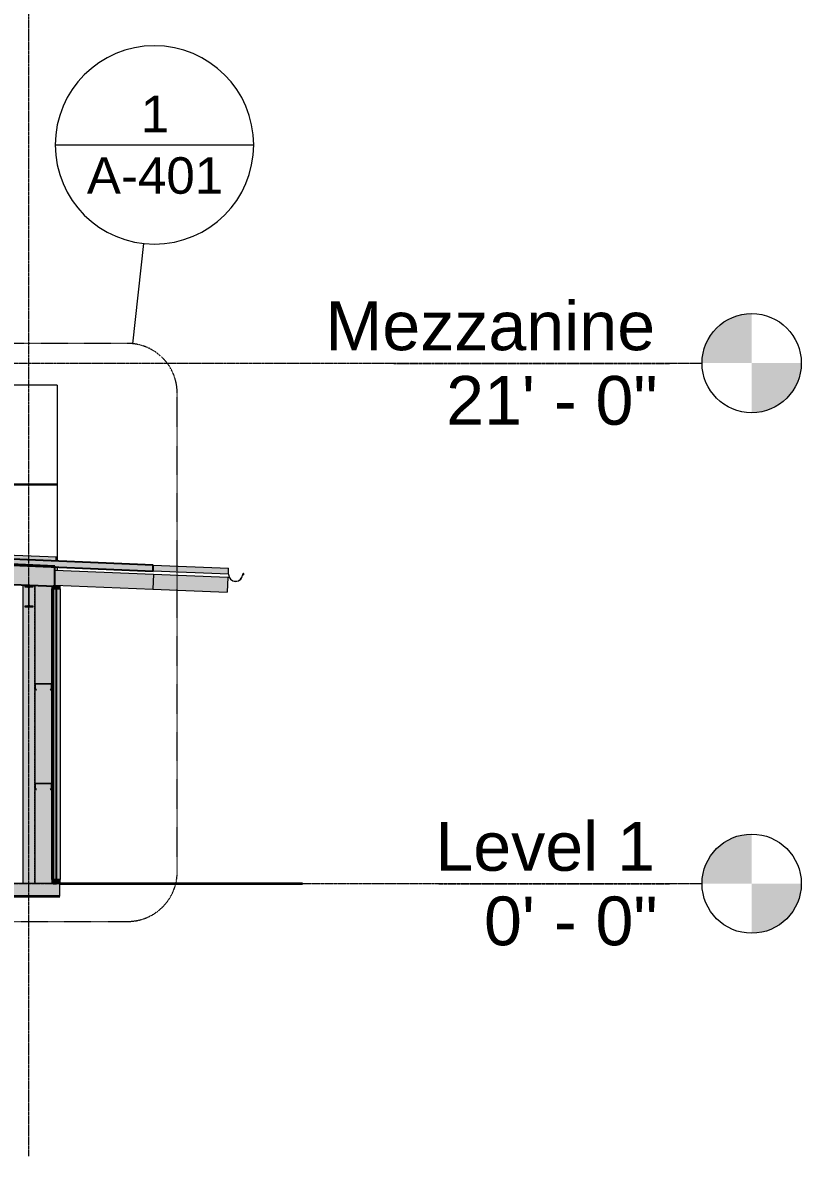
# Model space of a CAD drawing. Header units: inches. Extents: x -54880 to -186, y -265 to 853.
# Drawn here: x -9695 to -9318, y -132 to 417 of the extents above; entities that cross this region are included whole.
import ezdxf

# ---------------------------------------------------------------- set-up
doc = ezdxf.new("R2010")
doc.units = ezdxf.units.IN
doc.header["$MEASUREMENT"] = 0
for name, pattern in [('Dash Dot 3_16_', [0.3125, 0.1875, -0.0625, 0, -0.0625]), ('Grid Line 1_2_', [0.875, 0.5, -0.125, 0.125, -0.125]), ('Hidden 1_8_', [0.1875, 0.125, -0.0625])]:
    doc.linetypes.add(name, pattern=pattern)
for name, color, linetype, lineweight in [('A-ANNO-SYMB', 150, 'Continuous', 9), ('A-CLNG', 13, 'Continuous', 9), ('A-FLOR-LEVL', 51, 'Continuous', 9), ('A-GLAZ-CWMG', 51, 'Continuous', 9), ('A-ROOF', 132, 'Continuous', 9), ('A-ROOF-OTLN', 132, 'Continuous', 9), ('A-WALL', 113, 'Continuous', 9), ('A-WALL-PATT', 111, 'Continuous', 9), ('C-BLDG-PADS', 91, 'Continuous', 9), ('C-TOPO', 7, 'Continuous', 9), ('L-SITE-WALL', 31, 'Continuous', 9), ('S-BEAM', 12, 'Continuous', 9), ('S-COLS', 52, 'Continuous', 9), ('S-GRID', 1, 'Continuous', 9)]:
    doc.layers.add(name, color=color, linetype=linetype, lineweight=lineweight)
doc.styles.add('Arial', font='arial.ttf', dxfattribs={"height": 23.60479})
doc.styles.add('Arial_2', font='arial.ttf', dxfattribs={"height": 17.703593})

# ---------------------------------------------------------------- blocks, each defined once
blk = doc.blocks.new('HSS-Hollow Structural Section-Column - HSS6X6X1_4-556726-Section 6')
at = {"layer": 'S-COLS', "linetype": 'Hidden 1_8_'}
for p, q in [((-22075.41, 0), (-22075.41, 144.63)), ((-22069.87, 144.4), (-22069.87, 0))]:
    blk.add_line(p, q, dxfattribs=at)
blk = doc.blocks.new('Girt_C - 8_D-948188-Section 6')
at = {"layer": 'S-BEAM', "lineweight": 15}
for p, q in [((-22069.64, 48.37), (-22069.64, 46)), ((-22069.64, 46), (-22069.07, 45.52)), ((-22069.53, 46.05), (-22069.53, 48.37)), ((-22069, 45.6), (-22069.53, 46.05)), ((-22061.83, 48.55), (-22069.45, 48.55)), ((-22069.45, 48.45), (-22061.83, 48.45)), ((-22069.07, 45.52), (-22069, 45.6)), ((-22061.75, 46.05), (-22062.29, 45.6)), ((-22062.29, 45.6), (-22062.21, 45.52)), ((-22062.21, 45.52), (-22061.64, 46)), ((-22061.75, 48.37), (-22061.75, 46.05)), ((-22061.64, 46), (-22061.64, 48.37))]:
    blk.add_line(p, q, dxfattribs=at)
for centre, radius, start, end in [((-22069.45, 48.37), 0.188, 90, 180), ((-22069.45, 48.37), 0.0782, 90, 177.8773), ((-22061.83, 48.37), 0.188, 0, 90), ((-22061.83, 48.37), 0.0782, 3.0424, 90)]:
    blk.add_arc(centre, radius, start, end, dxfattribs=at)
blk = doc.blocks.new('Girt_C - 8_D-V303-Section 6')
at = {"layer": 'S-BEAM', "lineweight": 15}
for p, q in [((-22069.64, 96.62), (-22069.64, 94.25)), ((-22069.64, 94.25), (-22069.07, 93.77)), ((-22069.53, 94.3), (-22069.53, 96.62)), ((-22069, 93.85), (-22069.53, 94.3)), ((-22061.83, 96.8), (-22069.45, 96.8)), ((-22069.45, 96.7), (-22061.83, 96.7)), ((-22069.07, 93.77), (-22069, 93.85)), ((-22061.75, 94.3), (-22062.29, 93.85)), ((-22062.29, 93.85), (-22062.21, 93.77)), ((-22062.21, 93.77), (-22061.64, 94.25)), ((-22061.75, 96.62), (-22061.75, 94.3)), ((-22061.64, 94.25), (-22061.64, 96.62))]:
    blk.add_line(p, q, dxfattribs=at)
for centre, radius, start, end in [((-22069.45, 96.62), 0.188, 90, 180), ((-22069.45, 96.62), 0.0782, 90, 177.8773), ((-22061.83, 96.62), 0.188, 0, 90), ((-22061.83, 96.62), 0.0782, 3.0424, 90)]:
    blk.add_arc(centre, radius, start, end, dxfattribs=at)
blk = doc.blocks.new('Rectangular Mullion - Profile_Polycarbonate_Upper and left-789837-Section 6')
at = {"layer": 'A-GLAZ-CWMG'}
blk.add_hatch(color=256, dxfattribs=at).paths.add_polyline_path([(-22061.28, 140.38), (-22061.22, 140.44), (-22061.22, 143.94), (-22059.22, 143.94), (-22059.16, 144), (-22061.28, 144)], flags=0)
at = {"layer": 'A-GLAZ-CWMG', "lineweight": 13}
for p, q in [((-22059.16, 144), (-22061.28, 144)), ((-22061.28, 144), (-22061.28, 140.38)), ((-22061.22, 140.44), (-22061.22, 143.94)), ((-22061.22, 143.94), (-22059.22, 143.94)), ((-22059.22, 143.94), (-22059.22, 141.23)), ((-22059.16, 141.17), (-22059.16, 144)), ((-22061.28, 140.38), (-22060.93, 140.38)), ((-22060.99, 140.44), (-22061.22, 140.44)), ((-22060.93, 140.63), (-22060.99, 140.63)), ((-22060.99, 140.63), (-22060.99, 140.44)), ((-22060.93, 140.38), (-22060.93, 140.63)), ((-22059.22, 141.23), (-22059.28, 141.23)), ((-22059.28, 141.23), (-22059.28, 141.17)), ((-22059.28, 141.17), (-22059.16, 141.17))]:
    blk.add_line(p, q, dxfattribs=at)
blk = doc.blocks.new('Rectangular Mullion - Profile_Polycarbonate_Lower-789838-Section 6')
at = {"layer": 'A-GLAZ-CWMG'}
blk.add_hatch(color=256, dxfattribs=at).paths.add_polyline_path([(-22059.16, 0), (-22059.22, 0.06), (-22061.22, 0.06), (-22061.28, 0)], flags=0)
at = {"layer": 'A-GLAZ-CWMG', "lineweight": 13}
for p, q in [((-22060.93, 2.24), (-22061.28, 2.24)), ((-22061.28, 2.24), (-22061.28, 0)), ((-22061.28, 0), (-22059.16, 0)), ((-22061.22, 0.06), (-22061.22, 2.18)), ((-22061.22, 2.18), (-22060.99, 2.18)), ((-22059.22, 0.06), (-22061.22, 0.06)), ((-22060.99, 2.18), (-22060.99, 1.99)), ((-22060.99, 1.99), (-22060.93, 1.99)), ((-22060.93, 1.99), (-22060.93, 2.24)), ((-22059.16, 1.46), (-22059.28, 1.46)), ((-22059.28, 1.46), (-22059.28, 1.39)), ((-22059.28, 1.39), (-22059.22, 1.39)), ((-22059.22, 1.39), (-22059.22, 0.06)), ((-22059.16, 0), (-22059.16, 1.46))]:
    blk.add_line(p, q, dxfattribs=at)
blk = doc.blocks.new('Rectangular Mullion - Rectangular Mullion 1-789721-Section 6')
at = {"layer": 'A-GLAZ-CWMG'}
h = blk.add_hatch(color=256, dxfattribs=at)
h.paths.add_polyline_path([(-22061.52, 142.75), (-22061.28, 142.75), (-22061.22, 144), (-22061.52, 144)], flags=0)
h.paths.add_polyline_path([(-22059.16, 142.75), (-22057.52, 142.75), (-22057.52, 144.46), (-22060.14, 144.57), (-22060.14, 144), (-22059.16, 143.94)], flags=0)
h.paths.add_polyline_path([(-22059.35, 142.75), (-22059.22, 142.75), (-22059.22, 143.94), (-22059.35, 143.94), (-22059.35, 143.8)], flags=0)
h.paths.add_polyline_path([(-22061.22, 142.75), (-22060.93, 142.75), (-22060.93, 143.94), (-22061.22, 143.94)], flags=0)
blk.add_hatch(color=256, dxfattribs=at).paths.add_polyline_path([(-22060.93, 142.75), (-22059.35, 142.75), (-22059.35, 143.94), (-22060.93, 143.94), (-22060.93, 143.65)], flags=0)
for p, q in [((-22061.52, 144.06), (-22061.52, 142.75)), ((-22061.52, 142.75), (-22061.29, 142.75)), ((-22061.22, 142.75), (-22060.93, 142.75)), ((-22060.93, 142.75), (-22059.35, 142.75)), ((-22059.35, 142.75), (-22059.22, 142.75)), ((-22059.16, 142.75), (-22057.52, 142.75)), ((-22057.52, 142.75), (-22057.52, 144.46))]:
    blk.add_line(p, q, dxfattribs=at)
blk = doc.blocks.new('Rectangular Mullion - Rectangular Mullion 1-789722-Section 6')
at = {"layer": 'A-GLAZ-CWMG'}
h = blk.add_hatch(color=256, dxfattribs=at)
h.paths.add_polyline_path([(-22061.28, 0), (-22061.28, 2), (-22061.52, 2), (-22061.52, 0)], flags=0)
h.paths.add_polyline_path([(-22059.16, 0), (-22057.52, 0), (-22057.52, 2), (-22059.35, 2), (-22059.35, 0.06), (-22059.22, 0.06), (-22059.16, 0.06)], flags=0)
h.paths.add_polyline_path([(-22060.93, 0.06), (-22060.93, 2), (-22061.22, 2), (-22061.22, 0.06)], flags=0)
blk.add_hatch(color=256, dxfattribs=at).paths.add_polyline_path([(-22059.35, 0.06), (-22059.35, 2), (-22060.93, 2), (-22060.93, 0.06)], flags=0)
for p, q in [((-22061.27, 2), (-22061.52, 2)), ((-22061.52, 2), (-22061.52, 0)), ((-22060.93, 2), (-22061.22, 2)), ((-22059.35, 2), (-22060.93, 2)), ((-22057.52, 2), (-22059.35, 2)), ((-22057.52, 0), (-22057.52, 2))]:
    blk.add_line(p, q, dxfattribs=at)
blk = doc.blocks.new('Rectangular Mullion - Rectangular Mullion 1-V375-Section 6')
at = {"layer": 'A-GLAZ-CWMG'}
h = blk.add_hatch(color=256, dxfattribs=at)
h.paths.add_polyline_path([(-22057.52, 2), (-22057.52, 97), (-22059.35, 97), (-22059.35, 2)], flags=0)
h.paths.add_polyline_path([(-22061.52, 2), (-22061.28, 2), (-22061.22, 2), (-22060.93, 2), (-22060.93, 97), (-22061.52, 97), (-22061.52, 2.24)], flags=0)
blk.add_hatch(color=256, dxfattribs=at).paths.add_polyline_path([(-22059.35, 2), (-22059.35, 97), (-22060.93, 97), (-22060.93, 2)], flags=0)
for p, q in [((-22061.52, 2), (-22061.52, 97)), ((-22057.52, 97), (-22057.52, 2)), ((-22061.27, 2), (-22061.52, 2)), ((-22060.93, 2), (-22061.22, 2)), ((-22059.35, 2), (-22060.93, 2)), ((-22057.52, 2), (-22059.35, 2))]:
    blk.add_line(p, q, dxfattribs=at)
blk = doc.blocks.new('Rectangular Mullion - Rectangular Mullion 1-827437-Section 6')
at = {"layer": 'A-GLAZ-CWMG'}
h = blk.add_hatch(color=256, dxfattribs=at)
h.paths.add_polyline_path([(-22061.52, 97), (-22060.93, 97), (-22060.93, 142.75), (-22061.22, 142.75), (-22061.29, 142.75), (-22061.52, 142.75), (-22061.52, 104.55)], flags=0)
h.paths.add_polyline_path([(-22057.52, 97), (-22057.52, 142.75), (-22059.16, 142.75), (-22059.22, 142.75), (-22059.35, 142.75), (-22059.35, 97)], flags=0)
blk.add_hatch(color=256, dxfattribs=at).paths.add_polyline_path([(-22059.35, 97), (-22059.35, 142.75), (-22060.93, 142.75), (-22060.93, 97)], flags=0)
for p, q in [((-22061.52, 142.75), (-22061.29, 142.75)), ((-22061.52, 97), (-22061.52, 142.75)), ((-22061.22, 142.75), (-22060.93, 142.75)), ((-22060.93, 142.75), (-22059.35, 142.75)), ((-22059.35, 142.75), (-22059.22, 142.75)), ((-22059.16, 142.75), (-22057.52, 142.75)), ((-22057.52, 142.75), (-22057.52, 97))]:
    blk.add_line(p, q, dxfattribs=at)
blk = doc.blocks.new('Dimension Lumber - 2x8-948138-Section 6')
at = {"layer": 'S-BEAM'}
blk.add_hatch(color=256, dxfattribs=at).paths.add_polyline_path([(-21976.68, 141.1), (-21976.38, 148.34), (-22012.35, 149.84), (-22012.65, 142.59), (-22009.45, 142.46)], flags=0)
for p, q in [((-22012.34, 149.84), (-21976.38, 148.34)), ((-21976.38, 148.34), (-21976.68, 141.1)), ((-22012.65, 142.59), (-21976.68, 141.1))]:
    blk.add_line(p, q, dxfattribs=at)
blk = doc.blocks.new('Dimension Lumber - 2x8-948139-Section 6')
at = {"layer": 'S-BEAM'}
blk.add_hatch(color=256, dxfattribs=at).paths.add_polyline_path([(-22012.65, 142.59), (-22012.34, 149.84), (-22060.14, 151.83), (-22060.14, 144.57), (-22044.01, 143.9)], flags=0)
for p, q in [((-22060.14, 151.83), (-22012.34, 149.84)), ((-22012.34, 149.84), (-22012.65, 142.59)), ((-22060.14, 144.57), (-22012.65, 142.59))]:
    blk.add_line(p, q, dxfattribs=at)
blk = doc.blocks.new('W-Wide Flange - W10X15-946479-Section 6')
at = {"layer": 'S-BEAM'}
h = blk.add_hatch(dxfattribs=at)
h.set_pattern_fill('FP_23', color=256, style=0, pattern_type=2)
h.set_pattern_definition([(45, (-38416.292, 98.42), (-19.00703, 19.00703), []), (45, (-38416.292, 127.22), (-19.00703, 19.00703), [])])
h.paths.add_polyline_path([(-22070.64, 134), (-22070.64, 134.27), (-22071.98, 134.27), (-22072.37, 134.43), (-22072.53, 134.81), (-22072.53, 143.19), (-22072.37, 143.57), (-22071.98, 143.73), (-22070.64, 143.73), (-22070.64, 144), (-22074.64, 144), (-22074.64, 143.73), (-22073.3, 143.73), (-22072.91, 143.57), (-22072.76, 143.19), (-22072.76, 134.81), (-22072.91, 134.43), (-22073.3, 134.27), (-22074.64, 134.27), (-22074.64, 134)], flags=0)
at = {"layer": 'S-BEAM', "lineweight": 15}
for p, q in [((-22070.64, 144), (-22074.64, 144)), ((-22074.64, 144), (-22074.64, 143.73)), ((-22074.64, 143.73), (-22073.3, 143.73)), ((-22072.76, 143.19), (-22072.76, 134.81)), ((-22072.53, 134.81), (-22072.53, 143.19)), ((-22071.98, 143.73), (-22070.64, 143.73)), ((-22070.64, 143.73), (-22070.64, 144)), ((-22073.3, 134.27), (-22074.64, 134.27)), ((-22074.64, 134.27), (-22074.64, 134)), ((-22074.64, 134), (-22070.64, 134)), ((-22070.64, 134.27), (-22071.98, 134.27)), ((-22070.64, 134), (-22070.64, 134.27))]:
    blk.add_line(p, q, dxfattribs=at)
for centre, start, end in [((-22073.3, 143.19), 0, 90), ((-22071.98, 143.19), 90, 180), ((-22073.3, 134.81), 270, 0), ((-22071.98, 134.81), 180, 270)]:
    blk.add_arc(centre, 0.543, start, end, dxfattribs=at)
blk = doc.blocks.new('Level - Level Head - Circle-15001-Section 6')
at = {"layer": 'A-FLOR-LEVL'}
h = blk.add_hatch(color=256, dxfattribs=at)
edge = h.paths.add_edge_path(flags=0)
edge.add_line((-21722.96, 0), (-21746.96, 0))
edge.add_arc((-21722.96, 0), 24, 90, 180, ccw=False)
edge.add_line((-21722.96, 24), (-21722.96, 0))
h = blk.add_hatch(color=256, dxfattribs=at)
edge = h.paths.add_edge_path(flags=0)
edge.add_line((-21722.96, -24), (-21722.96, 0))
edge.add_line((-21722.96, 0), (-21698.96, 0))
edge.add_arc((-21722.96, 0), 24, 270, 360, ccw=False)
blk.add_circle((-21722.96, 0), 24, dxfattribs=at)
blk = doc.blocks.new('Section - Callout Head-19020-Section 6')
at = {"layer": 'A-ANNO-SYMB'}
blk.add_line((-22059.89, 357.62), (-21963.89, 357.62), dxfattribs=at)
for start, end in [(0, 180), (180, 360)]:
    blk.add_arc((-22011.89, 357.62), 48, start, end, dxfattribs=at)

msp = doc.modelspace()

# ---------------------------------------------------------------- hatches: boundary and pattern name
at = {"layer": 'A-CLNG'}
msp.add_hatch(color=256, dxfattribs=at).paths.add_polyline_path([(-9679.51, 144), (-9679.51, 153.76), (-10401.89, 183.86), (-10401.89, 174.1), (-9680.65, 144.05)], flags=0)
at = {"layer": 'A-ROOF'}
msp.add_hatch(color=256, dxfattribs=at).paths.add_polyline_path([(-9631.88, 151.35), (-9631.88, 154.23), (-10402.02, 186.32), (-10402.02, 183.44), (-9663.37, 152.66)], flags=0)
at = {"layer": 'A-ROOF', "lineweight": 5}
msp.add_hatch(color=256, dxfattribs=at).paths.add_polyline_path([(-9595.51, 149.84), (-9595.51, 152.71), (-9631.88, 154.23), (-9631.88, 151.35), (-9628.81, 151.22)], flags=0)
at = {"layer": 'A-WALL', "transparency": 33554649}
msp.add_hatch(color=256, dxfattribs=at).paths.add_polyline_path([(-9678.72, 0.06), (-9678.72, 143.94), (-9680.3, 143.94), (-9680.3, 0.06)], flags=0)
at = {"layer": 'A-WALL-PATT'}
h = msp.add_hatch(dxfattribs=at)
h.set_pattern_fill('FP_29', color=256, style=0, pattern_type=2)
h.set_pattern_definition([(0, (-34453.15, 145), (-193, 193), [48, -145]), (90, (-34453.15, 145), (-193, 1e-14), [96.25, -96.75]), (180, (-34405.15, 241.25), (-193, 193), [48, -145]), (90, (-34405.15, 145), (-193, 1e-14), [96.25, -96.75]), (180, (-34405.15, 241.5), (-193, 193), [48, -145]), (90, (-34405.15, 241.5), (-193, 1e-14), [96.25, -96.75]), (0, (-34453.15, 337.75), (-193, 193), [48, -145]), (90, (-34453.15, 241.5), (-193, 1e-14), [96.25, -96.75]), (0, (-34404.9, 193), (-193, 193), [48, -145]), (90, (-34404.9, 144.75), (-193, 1e-14), [48.25, -144.75]), (90, (-34356.9, 144.75), (-193, 1e-14), [48.25, -144.75]), (0, (-34404.9, 289.5), (-193, 193), [48, -145]), (90, (-34404.9, 193.25), (-193, 1e-14), [96.25, -96.75]), (180, (-34356.9, 193.25), (-193, 193), [48, -145]), (90, (-34356.9, 193.25), (-193, 1e-14), [96.25, -96.75]), (90, (-34404.9, 289.75), (-193, 1e-14), [48, -145]), (180, (-34356.9, 289.75), (-193, 193), [48, -145]), (90, (-34356.9, 289.75), (-193, 1e-14), [48, -145]), (0, (-34356.65, 145), (-193, 193), [48, -145]), (90, (-34356.65, 145), (-193, 1e-14), [96.25, -96.75]), (180, (-34308.65, 241.25), (-193, 193), [48, -145]), (90, (-34308.65, 145), (-193, 1e-14), [96.25, -96.75]), (180, (-34308.65, 241.5), (-193, 193), [48, -145]), (90, (-34308.65, 241.5), (-193, 1e-14), [96.25, -96.75]), (180, (-34308.65, 337.75), (-193, 193), [48, -145]), (90, (-34356.65, 241.5), (-193, 1e-14), [96.25, -96.75]), (0, (-34308.4, 193), (-193, 193), [48, -145]), (90, (-34308.4, 144.75), (-193, 1e-14), [48.25, -144.75]), (90, (-34260.4, 144.75), (-193, 1e-14), [48.25, -144.75]), (0, (-34308.4, 289.5), (-193, 193), [48, -145]), (90, (-34308.4, 193.25), (-193, 1e-14), [96.25, -96.75]), (180, (-34260.4, 193.25), (-193, 193), [48, -145]), (90, (-34260.4, 193.25), (-193, 1e-14), [96.25, -96.75]), (90, (-34308.4, 289.75), (-193, 1e-14), [48, -145]), (180, (-34260.4, 289.75), (-193, 193), [48, -145]), (90, (-34260.4, 289.75), (-193, 1e-14), [48, -145])])
h.paths.add_polyline_path([(-9678.63, 158.17), (-9678.63, 241.25), (-10319.13, 241.25), (-10319.13, 184.86), (-9679.51, 158.21)], flags=0)
at = {"layer": 'C-BLDG-PADS'}
h = msp.add_hatch(dxfattribs=at)
h.set_pattern_fill('FP_25', color=256, style=0, pattern_type=2)
h.set_pattern_definition([(50, (-38416.29, 98.42), (55.0854, -4.81984), [5.76, -63.36]), (355, (-38416.29, 98.42), (-10.65569, 57.76853), [4.608, -50.688]), (100.451, (-38411.7, 98.02), (44.42947, 52.94866), [4.895, -53.848]), (46.184, (-38416.29, 113.78), (81.96444, -12.71212), [8.64, -95.04]), (96.636, (-38409.46, 112.72), (71.7815, 74.81238), [7.343, -80.772]), (351.184, (-38416.29, 113.78), (71.78195, 74.81243), [6.912, -76.032]), (21, (-38408.61, 109.94), (45.84207, -30.92146), [5.76, -63.36]), (326, (-38408.61, 109.94), (18.68706, 55.69148), [4.608, -50.688]), (71.451, (-38404.79, 107.363), (64.52891, 24.77011), [4.895, -53.848]), (37.5, (-38416.292, 98.42), (0.933895, 25.566816), [2.534, -47.539, 2.534, -48.922, -50.88]), (37.5, (-38416.292, 98.42), (0.933895, 25.566816), [-101.53, 2.534, -48.346]), (7.5, (-38416.292, 98.42), (20.20404, 30.291303), [2.534, -26.803, 2.534, -46.387, -19.392]), (7.5, (-38416.292, 98.42), (20.20404, 30.291303), [-78.259, 2.534, -16.858]), (327.5, (-38433.42, 98.42), (40.997785, -1.732403), [2.534, -16.666, 2.534, -57.37, -79.488]), (327.5, (-38433.42, 98.42), (40.997785, -1.732403), [-79.104, 2.534, -76.954]), (317.5, (-38441.1, 98.42), (44.788883, 7.68784), [2.534, -22.426, 2.534, -37.248, -56.448]), (317.5, (-38441.1, 98.42), (44.788883, 7.68784), [-64.742, 2.534, -53.914])])
h.paths.add_polyline_path([(-11702.37, -6), (-9677.01, -6), (-9677.01, 0), (-13904.76, 0), (-13904.76, -6), (-11771.49, -6)], flags=0)
at = {"layer": 'L-SITE-WALL', "lineweight": 5}
h = msp.add_hatch(color=256, dxfattribs=at)
h.paths.add_polyline_path([(-10112.64, 0), (-10078.13, 0), (-10078.13, 131.29), (-10268.88, 131.29), (-10271.11, 128.93), (-10274.05, 126.27), (-10278.11, 123.29), (-10282.24, 120.87), (-10286.97, 118.73), (-10289.67, 117.71), (-10291.49, 116.69), (-10296.22, 114.6), (-10301.13, 112.96), (-10306.94, 111.67), (-10311.86, 111.03), (-10316.45, 110.82), (-10400.39, 110.82), (-10400.39, 93), (-10398.89, 93), (-10398.89, 0), (-10389.12, 0)], flags=0)
h.paths.add_polyline_path([(-10424.54, 2), (-10420.62, 2), (-10420.62, 93.77), (-10429.38, 93.77), (-10429.38, 2)], flags=0)
h.paths.add_polyline_path([(-10307.97, 147.29), (-10305.16, 147.37), (-10312.03, 147.66), (-10312.03, 147.29), (-10308.02, 147.29)], flags=0)
h.paths.add_polyline_path([(-9792.76, 148.54), (-9792.76, 148.72), (-9795.69, 148.78), (-9795.8, 148.67), (-9794.78, 148.63)], flags=0)
h.paths.add_polyline_path([(-9798.16, 148.77), (-9798.16, 148.88), (-9855.64, 151.28), (-9855.74, 151.17), (-9798.24, 148.77)], flags=0)
h.paths.add_polyline_path([(-9858.11, 151.26), (-9858.11, 151.37), (-9915.59, 153.77), (-9915.69, 153.66), (-9858.42, 151.28)], flags=0)
h.paths.add_polyline_path([(-9918.06, 153.76), (-9918.06, 153.87), (-9975.54, 156.27), (-9975.64, 156.16), (-9918.35, 153.77)], flags=0)
h.paths.add_polyline_path([(-9678.88, 156.19), (-9678.88, 158.18), (-10276.38, 183.08), (-10324.26, 183.08), (-9679.51, 156.21)], flags=0)
h.paths.add_polyline_path([(-9978, 156.26), (-9978, 156.37), (-10035.49, 158.77), (-10035.59, 158.66), (-9978.08, 156.26)], flags=0)
h.paths.add_polyline_path([(-10037.95, 158.76), (-10037.95, 158.87), (-10095.43, 161.27), (-10095.54, 161.16), (-10038.03, 158.76)], flags=0)
h.paths.add_polyline_path([(-10097.9, 161.26), (-10097.9, 161.37), (-10155.38, 163.77), (-10155.48, 163.66), (-10097.98, 161.26)], flags=0)
h.paths.add_polyline_path([(-10157.85, 163.75), (-10157.85, 163.86), (-10215.33, 166.26), (-10215.43, 166.15), (-10157.93, 163.76)], flags=0)
h.paths.add_polyline_path([(-10217.8, 166.25), (-10217.8, 166.36), (-10275.28, 168.76), (-10275.38, 168.65), (-10217.87, 166.25)], flags=0)
h.paths.add_polyline_path([(-10277.74, 168.75), (-10277.74, 168.86), (-10335.23, 171.26), (-10335.33, 171.15), (-10277.82, 168.75)], flags=0)
h.paths.add_polyline_path([(-10337.69, 171.25), (-10337.69, 171.36), (-10395.17, 173.76), (-10395.28, 173.65), (-10337.77, 171.25)], flags=0)
h.paths.add_polyline_path([(-10397.64, 173.75), (-10397.64, 173.85), (-10400.39, 173.94), (-10400.39, 173.86), (-10397.72, 173.75)], flags=0)
h.paths.add_polyline_path([(-10365.07, 184.78), (-10365.07, 241.25), (-10400.39, 241.25), (-10400.39, 186.25), (-10389.12, 185.78)], flags=0)
msp.add_hatch(color=256, dxfattribs=at).paths.add_polyline_path([(-9678.38, 156.17), (-9678.38, 156.5), (-9678.63, 156.5), (-9678.63, 156.18)], flags=0)
h = msp.add_hatch(color=256, dxfattribs=at)
h.paths.add_polyline_path([(-9689.01, 0), (-9680.88, 0), (-9680.88, 144.06), (-9689.01, 144.39), (-9689.01, 96.62), (-9688.9, 96.62), (-9688.84, 94.25), (-9688.36, 93.85), (-9688.43, 93.77), (-9689.01, 94.25), (-9689.01, 48.37), (-9688.9, 48.3), (-9688.84, 46), (-9688.36, 45.6), (-9688.43, 45.52), (-9689.01, 46), (-9689.01, 2)], flags=0)
h.paths.add_polyline_path([(-9681.58, 45.52), (-9681.65, 45.6), (-9681.12, 46.05), (-9681.12, 48.37), (-9681.01, 48.3), (-9681.01, 46), (-9681.12, 45.91)], flags=0)
h.paths.add_polyline_path([(-9681.2, 48.45), (-9688.82, 48.45), (-9688.82, 48.55), (-9681.2, 48.55)], flags=0)
h.paths.add_polyline_path([(-9681.58, 93.77), (-9681.65, 93.85), (-9681.12, 94.3), (-9681.12, 96.62), (-9681.01, 96.62), (-9681.01, 94.25), (-9681.12, 94.16)], flags=0)
h.paths.add_polyline_path([(-9681.2, 96.7), (-9688.82, 96.7), (-9688.82, 96.8), (-9681.2, 96.8)], flags=0)
h.paths.add_polyline_path([(-9678.38, 151.78), (-9678.38, 153.29), (-9679.51, 153.34), (-9679.51, 151.83)], flags=0)
at = {"layer": 'S-COLS', "lineweight": 5}
for points in [[(-9694.77, 0), (-9694.54, 0), (-9694.54, 144.62), (-9695.01, 144.64), (-9694.95, 0)], [(-9689.24, 0), (-9689.01, 0), (-9689.07, 144.4), (-9689.47, 144.41), (-9689.47, 0)]]:
    msp.add_hatch(color=256, dxfattribs=at).paths.add_polyline_path(points, flags=0)
h = msp.add_hatch(color=256, dxfattribs=at)
h.paths.add_polyline_path([(-9689.47, 0), (-9689.47, 144.41), (-9694.54, 144.62), (-9694.54, 0)], flags=0)
h.paths.add_polyline_path([(-9694.01, 134), (-9694.01, 134.27), (-9692.67, 134.27), (-9692.28, 134.43), (-9692.12, 134.81), (-9692.2, 143.38), (-9692.28, 143.57), (-9692.67, 143.73), (-9694.01, 143.73), (-9694.01, 144), (-9690.01, 144), (-9690.01, 143.73), (-9691.35, 143.73), (-9691.74, 143.54), (-9691.89, 143.19), (-9691.89, 134.81), (-9691.73, 134.43), (-9691.35, 134.27), (-9690.01, 134.27), (-9690.01, 134), (-9692.67, 134)], flags=0)

# ---------------------------------------------------------------- linework, layer by layer
at = {"layer": 'A-ANNO-SYMB'}
msp.add_line((-9641.67, 261.38), (-9636.42, 309.9), dxfattribs=at)
at = {"layer": 'A-ANNO-SYMB', "linetype": 'Dash Dot 3_16_'}
for p, q in [((-9644.26, 261.52), (-9705.31, 261.52)), ((-9620.26, 5.69), (-9620.26, 237.52)), ((-9705.31, -18.31), (-9644.26, -18.31))]:
    msp.add_line(p, q, dxfattribs=at)
for centre, start, end in [((-9644.26, 237.52), 0, 90), ((-9644.26, 5.69), 270, 0)]:
    msp.add_arc(centre, 24, start, end, dxfattribs=at)
at = {"layer": 'A-CLNG', "lineweight": 25}
for p, q in [((-9679.51, 153.76), (-10401.89, 183.86)), ((-10401.89, 174.1), (-9679.51, 144)), ((-9679.51, 144), (-9679.51, 153.76))]:
    msp.add_line(p, q, dxfattribs=at)
at = {"layer": 'A-ROOF', "lineweight": 25}
for p, q in [((-9631.88, 154.23), (-10402.02, 186.32)), ((-10402.02, 183.44), (-9631.88, 151.35)), ((-9631.88, 151.35), (-9631.88, 154.23))]:
    msp.add_line(p, q, dxfattribs=at)
at = {"layer": 'A-ROOF'}
for p, q in [((-9631.88, 154.23), (-9595.51, 152.71)), ((-9595.51, 149.84), (-9631.88, 151.35)), ((-9595.51, 149.84), (-9595.51, 152.71))]:
    msp.add_line(p, q, dxfattribs=at)
at = {"layer": 'A-ROOF-OTLN'}
for p, q in [((-9595.45, 149.84), (-9595.51, 149.84)), ((-9588.41, 149.64), (-9588.45, 149.59))]:
    msp.add_line(p, q, dxfattribs=at)
for centre, radius, start, end in [((-9592.01, 149.84), 3.5, 180, 360), ((-9592.01, 149.84), 3.44, 180, 0), ((-9588.26, 149.84), 0.306, 232.159, 180), ((-9588.26, 149.84), 0.243, 234.011, 180)]:
    msp.add_arc(centre, radius, start, end, dxfattribs=at)
at = {"layer": 'A-WALL', "lineweight": 25}
for p, q in [((-9678.72, 143.94), (-9680.3, 143.94)), ((-9680.3, 143.94), (-9680.3, 0.06)), ((-9678.72, 0.06), (-9678.72, 143.94)), ((-9680.3, 0.06), (-9678.72, 0.06))]:
    msp.add_line(p, q, dxfattribs=at)
at = {"layer": 'C-BLDG-PADS'}
for p, q in [((-9677.01, 0), (-13894, 0)), ((-9677.01, -6), (-9677.01, 0)), ((-13904.76, -6), (-9677.01, -6))]:
    msp.add_line(p, q, dxfattribs=at)
at = {"layer": 'C-TOPO', "lineweight": 35}
for p, q in [((-9677.01, 0), (-9559.7, 0)), ((-10005.95, -6.01), (-9677.01, -6.01))]:
    msp.add_line(p, q, dxfattribs=at)
at = {"layer": 'C-TOPO'}
for p, q in [((-9677.01, 0), (-9559.7, 0)), ((-10005.95, -6.01), (-9677.01, -6.01))]:
    msp.add_line(p, q, dxfattribs=at)
at = {"layer": 'L-SITE-WALL'}
for p, q in [((-9678.38, 241.25), (-10319.13, 241.25)), ((-9678.38, 241.25), (-9678.38, 156.5)), ((-10319.13, 184.86), (-9678.63, 158.17)), ((-9678.88, 156.19), (-9678.88, 158.18)), ((-9678.63, 156.5), (-9678.63, 158.17)), ((-9678.63, 156.18), (-9678.63, 156.5)), ((-9678.63, 156.5), (-9678.38, 156.5)), ((-9678.38, 156.5), (-9678.38, 156.17)), ((-9678.38, 153.29), (-9678.38, 151.78))]:
    msp.add_line(p, q, dxfattribs=at)
at = {"layer": 'S-COLS'}
for p, q in [((-9695.01, 144.64), (-9695.01, 0)), ((-9689.01, 96.62), (-9689.01, 144.39)), ((-9689.01, 48.37), (-9689.01, 94.25)), ((-9689.01, 0), (-9689.01, 46))]:
    msp.add_line(p, q, dxfattribs=at)
at = {"layer": 'S-GRID', "linetype": 'Grid Line 1_2_'}
msp.add_line((-9692.01, -132), (-9692.01, 573.76), dxfattribs=at)

# ---------------------------------------------------------------- block references
at = {"layer": 'A-ANNO-SYMB'}
msp.add_blockref('Section - Callout Head-19020-Section 6', (12380.63, 0), dxfattribs=at)
at = {"layer": 'A-FLOR-LEVL'}
for p in [(12380.63, 252), (12380.63, 0)]:
    msp.add_blockref('Level - Level Head - Circle-15001-Section 6', p, dxfattribs=at)
at = {"layer": 'A-GLAZ-CWMG'}
for name in ['Rectangular Mullion - Rectangular Mullion 1-789721-Section 6', 'Rectangular Mullion - Rectangular Mullion 1-827437-Section 6', 'Rectangular Mullion - Profile_Polycarbonate_Upper and left-789837-Section 6', 'Rectangular Mullion - Rectangular Mullion 1-V375-Section 6', 'Rectangular Mullion - Rectangular Mullion 1-789722-Section 6', 'Rectangular Mullion - Profile_Polycarbonate_Lower-789838-Section 6']:
    msp.add_blockref(name, (12380.63, 0), dxfattribs=at)
at = {"layer": 'S-BEAM'}
for name in ['Dimension Lumber - 2x8-948139-Section 6', 'Dimension Lumber - 2x8-948138-Section 6', 'W-Wide Flange - W10X15-946479-Section 6', 'Girt_C - 8_D-V303-Section 6', 'Girt_C - 8_D-948188-Section 6']:
    msp.add_blockref(name, (12380.63, 0), dxfattribs=at)
at = {"layer": 'S-COLS', "linetype": 'Hidden 1_8_'}
msp.add_blockref('HSS-Hollow Structural Section-Column - HSS6X6X1_4-556726-Section 6', (12380.63, 0), dxfattribs=at)

# ---------------------------------------------------------------- texts
at = {"layer": 'A-ANNO-SYMB', "attachment_point": 2, "line_spacing_factor": 0.938532, "style": 'Arial_2'}
for s, insert, char_height, width in [('1', (-9630.98, 381.44), 17.7, 16.416), ('A-401', (-9630.98, 351.67), 17.704, 78.624)]:
    msp.add_mtext(s, dxfattribs=dict(at, insert=insert, char_height=char_height, width=width))
at = {"layer": 'A-FLOR-LEVL', "char_height": 23.605, "attachment_point": 3, "line_spacing_factor": 0.938532, "style": 'Arial', "bg_fill": 3, "box_fill_scale": 1.25, "bg_fill_color": 0, "bg_fill_transparency": 0}
for s, insert, width in [('Mezzanine', (-9389.03, 281.84), 189.792), ('Level 1', (-9389.03, 29.84), 127.008)]:
    msp.add_mtext(s, dxfattribs=dict(at, insert=insert, width=width))

# ---------------------------------------------------------------- next in the draw order: texts
for s, insert, width in [('21\' - 0"', (-9387.85, 245.77), 121.824), ('0\' - 0"', (-9387.85, -6.23), 99.936)]:
    msp.add_mtext(s, dxfattribs=dict(at, insert=insert, width=width))

# ---------------------------------------------------------------- next in the draw order: linework, layer by layer
at = {"layer": 'A-FLOR-LEVL', "linetype": 'Grid Line 1_2_'}
for p, q in [((-14176.69, 252), (-9366.33, 252)), ((-14176.69, 0), (-9366.33, 0))]:
    msp.add_line(p, q, dxfattribs=at)

doc.saveas('drawing.dxf')
